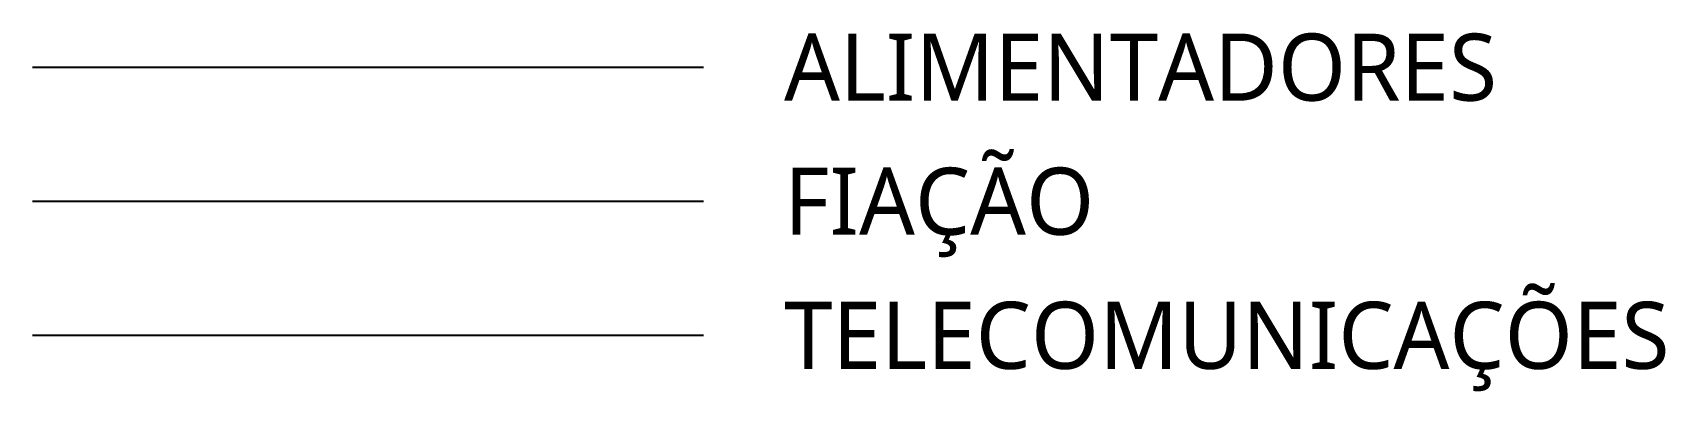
# Model space of a CAD drawing. Header units: centimetres. Extents: x 0 to 60.8, y -22.1 to -8.7.
import ezdxf
from ezdxf.enums import TextEntityAlignment as Align

# ---------------------------------------------------------------- set-up
doc = ezdxf.new("R2010")
doc.units = ezdxf.units.CM
for name, color, linetype in [('ATS-ELE-Alimentadores', 170, 'Continuous'), ('ATS-ELE-Fiação', 94, 'Continuous'), ('ATS-ELE-Telecomunicações', 30, 'Continuous'), ('ATS-Símbolo 2', 2, 'Continuous')]:
    doc.layers.add(name, color=color, linetype=linetype)
doc.styles.get("Standard").update_dxf_attribs({"font": 'segoeuil.ttf'})

msp = doc.modelspace()

# ---------------------------------------------------------------- linework, layer by layer
at = {"layer": 'ATS-ELE-Alimentadores', "ltscale": 0.1}
msp.add_line((0, -10), (25, -10), dxfattribs=at)
at = {"layer": 'ATS-ELE-Fiação', "ltscale": 0.1}
msp.add_line((0, -15), (25, -15), dxfattribs=at)
at = {"layer": 'ATS-ELE-Telecomunicações', "ltscale": 0.1}
msp.add_line((0, -20), (25, -20), dxfattribs=at)

# ---------------------------------------------------------------- texts
at = {"layer": 'ATS-Símbolo 2'}
for s, p in [('ALIMENTADORES', (28, -10)), ('FIAÇÃO', (28, -15)), ('TELECOMUNICAÇÕES', (28, -20))]:
    msp.add_text(s, height=2.5, dxfattribs=at).set_placement(p, align=Align.MIDDLE_LEFT)

doc.saveas('drawing.dxf')
